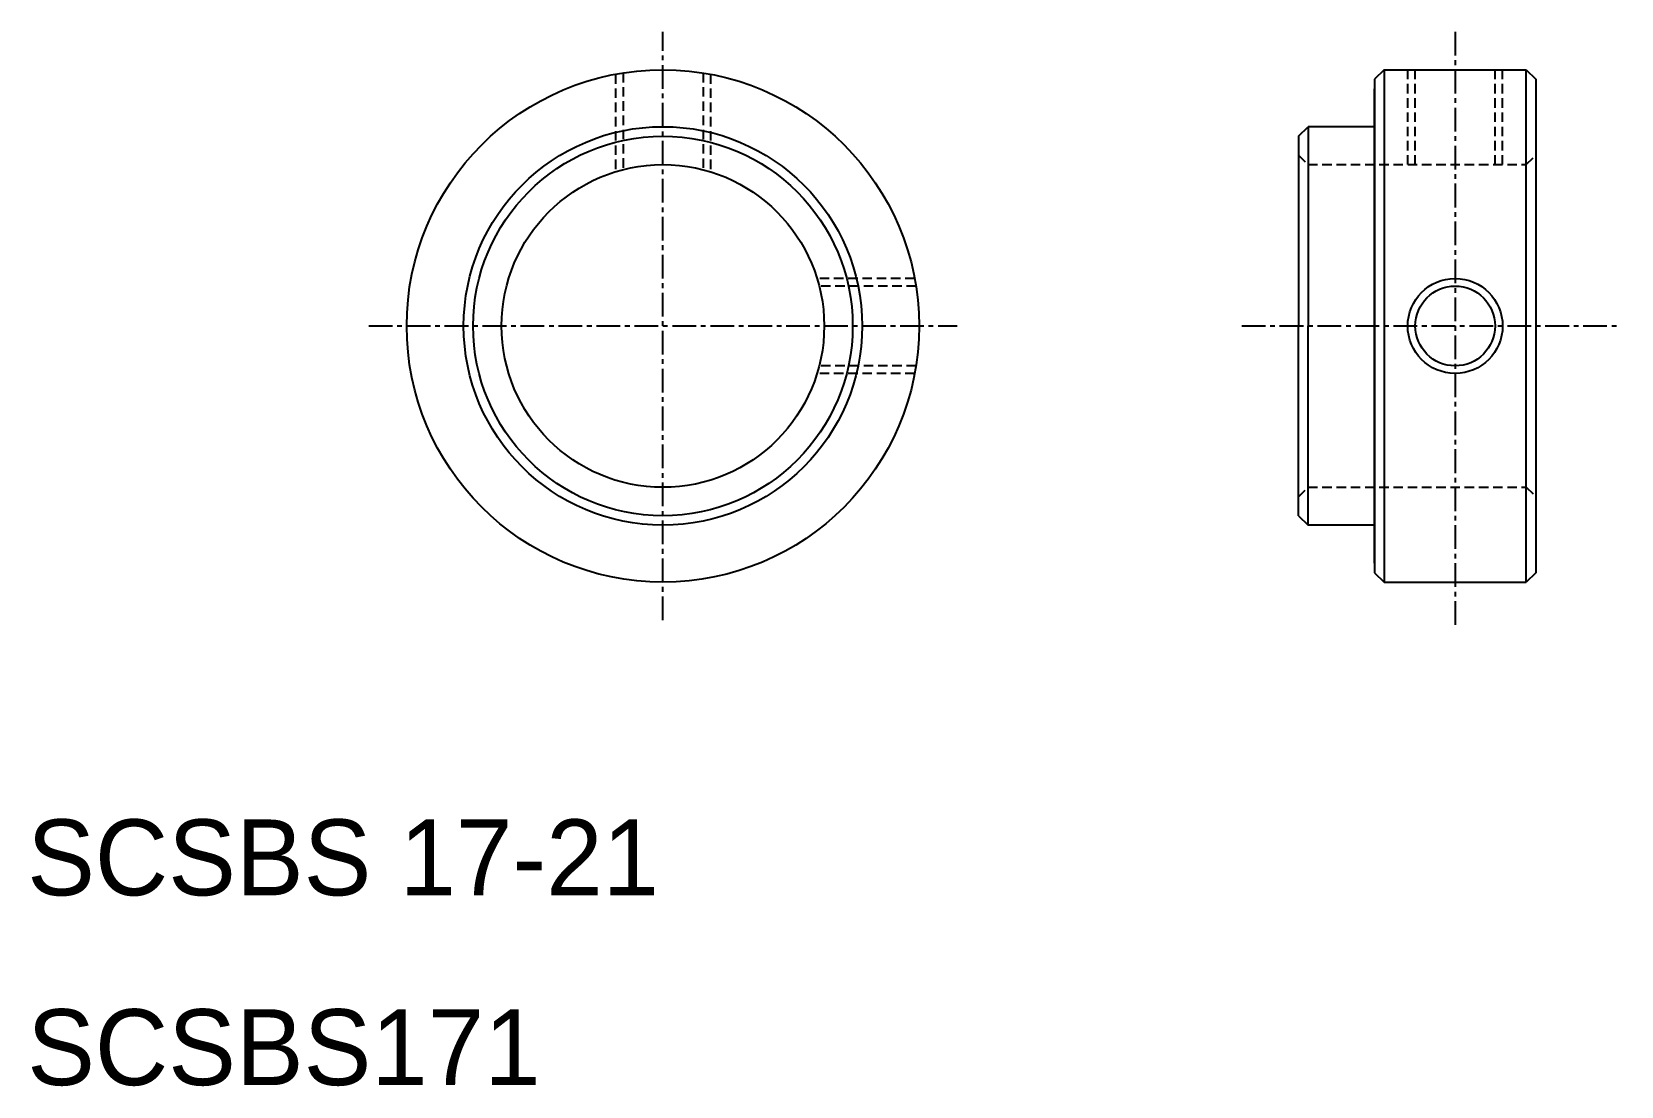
# Model space of a CAD drawing. Extents: x 10.2 to 94, y 9.9 to 65.5.
import ezdxf

# ---------------------------------------------------------------- set-up
doc = ezdxf.new("R2010")
doc.units = 0
doc.linetypes.add('CENTER', pattern=[2, 1.25, -0.25, 0.25, -0.25])
doc.linetypes.add('DASHED', pattern=[0.75, 0.5, -0.25])
doc.layers.get('0').update_dxf_attribs({"linetype": 'CONTINUOUS'})
doc.layers.add('CENTER', color=1, linetype='CENTER')

msp = doc.modelspace()

# ---------------------------------------------------------------- linework, layer by layer
at = {"color": 3, "linetype": 'DASHED'}
for p, q in [((41, 63.266), (41, 58.124)), ((41.4, 63.336), (41.4, 58.237)), ((45.625, 63.332), (45.625, 58.23)), ((46, 63.266), (46, 58.124)), ((82.75, 58.5), (82.75, 63.5)), ((83.15, 58.5), (83.15, 63.5)), ((87.35, 58.5), (87.35, 63.5)), ((87.75, 58.5), (87.75, 63.5)), ((77, 59), (77.5, 58.5)), ((89, 58.5), (89.5, 59)), ((77.5, 58.5), (89, 58.5)), ((56.766, 52.5), (51.624, 52.5)), ((56.836, 52.1), (51.737, 52.1)), ((56.836, 47.9), (51.737, 47.9)), ((56.766, 47.5), (51.624, 47.5)), ((77, 41), (77.5, 41.5)), ((77.5, 41.5), (89, 41.5)), ((89, 41.5), (89.5, 41))]:
    msp.add_line(p, q, dxfattribs=at)
at = {"color": 7, "linetype": 'CONTINUOUS'}
for p, q in [((81.5, 63.5), (81, 63)), ((81, 63), (81, 37)), ((81.5, 63.5), (89, 63.5)), ((81.5, 63.5), (81.5, 36.5)), ((89, 63.5), (89.5, 63)), ((89, 36.5), (89, 63.5)), ((89.5, 63), (89.5, 37)), ((81, 60.5), (81, 62.5)), ((77, 60), (77.5, 60.5)), ((77.5, 60.5), (77.5, 50)), ((81, 60.5), (77.5, 60.5)), ((81, 39.5), (81, 60.5)), ((77, 60), (77, 50)), ((77, 40), (77, 50)), ((77.5, 39.5), (77.5, 50)), ((77, 40), (77.5, 39.5)), ((81, 39.5), (77.5, 39.5)), ((81, 37.5), (81, 39.5)), ((81, 37), (81.5, 36.5)), ((89.5, 37), (89, 36.5)), ((81.5, 36.5), (89, 36.5))]:
    msp.add_line(p, q, dxfattribs=at)
for centre, radius in [((43.5, 50), 13.5), ((43.5, 50), 10.5), ((43.5, 50), 10), ((43.5, 50), 8.5), ((85.25, 50), 2.1)]:
    msp.add_circle(centre, radius, dxfattribs=at)
at = {"color": 3, "linetype": 'CONTINUOUS'}
msp.add_circle((85.25, 50), 2.5, dxfattribs=at)
at = {"layer": 'CENTER', "color": 1, "linetype": 'CENTER'}
for p, q in [((43.5, 34.5), (43.5, 65.5)), ((85.25, 65.5), (85.25, 34)), ((28, 50), (59, 50)), ((74, 50), (94, 50))]:
    msp.add_line(p, q, dxfattribs=at)

# ---------------------------------------------------------------- texts
at = {"color": 7, "linetype": 'CONTINUOUS'}
for s, p in [('SCSBS 17-21', (10, 20)), ('SCSBS171', (10, 10))]:
    msp.add_text(s, height=4, dxfattribs=at).set_placement(p)

doc.saveas('drawing.dxf')
